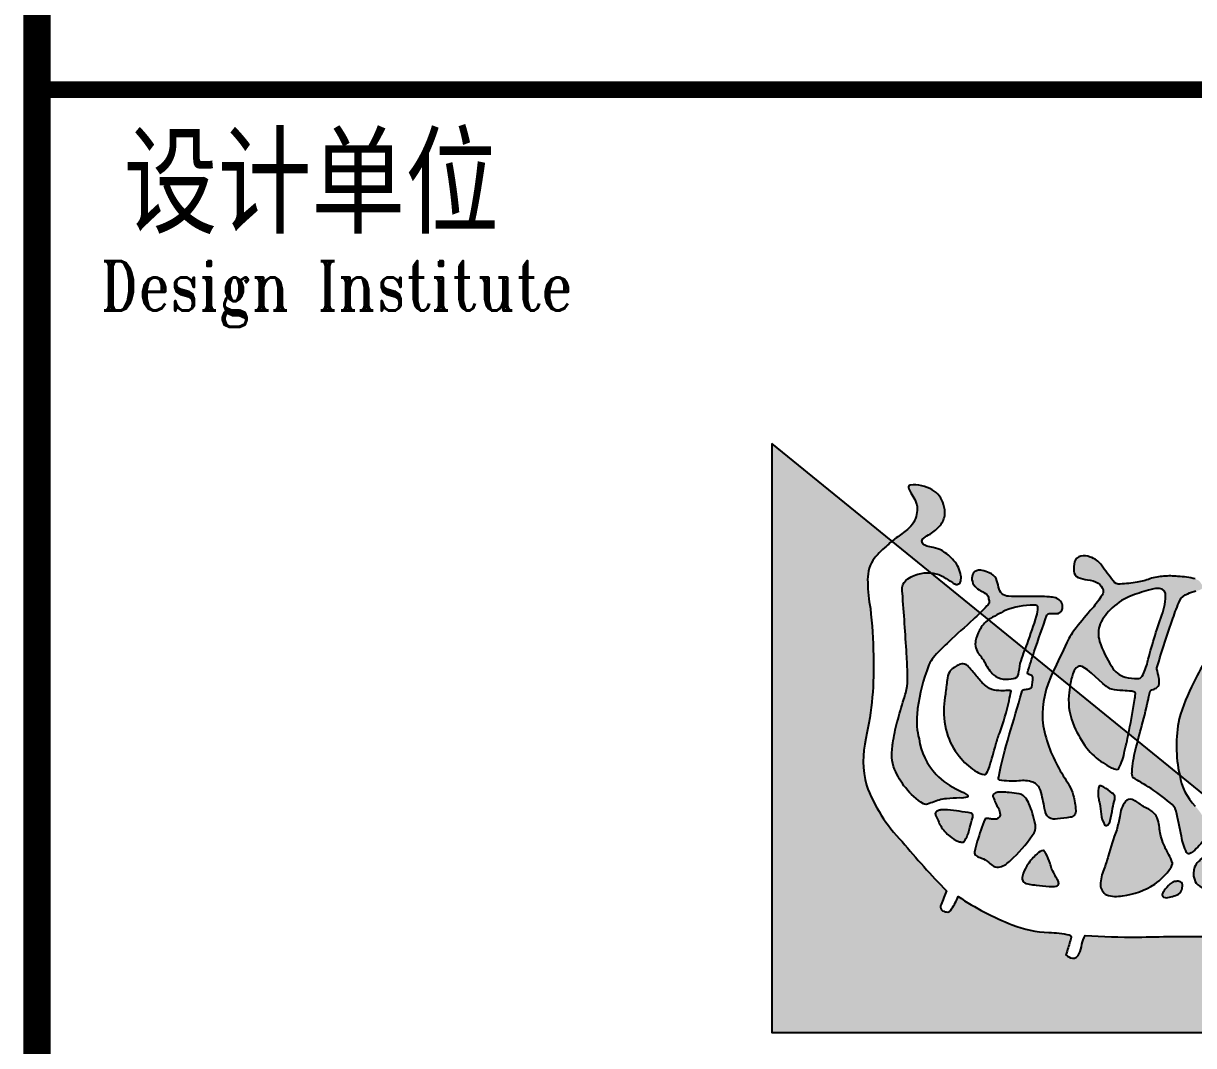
# Model space of a CAD drawing. Extents: x -12047294 to -5625356, y -1456591 to -622873.
# Drawn here: x -5660968 to -5654568, y -716322 to -710731 of the extents above; entities that cross this region are included whole.
import ezdxf
from ezdxf.enums import TextEntityAlignment as Align

# ---------------------------------------------------------------- set-up
doc = ezdxf.new("R2010")
doc.units = 0
doc.header["$LTSCALE"] = 10
doc.header["$MEASUREMENT"] = 0
doc.layers.add('图框', color=7, linetype='Continuous')
doc.styles.add('TKZ1_tjhts.shx', font='tjromant.shx', dxfattribs={"bigfont": 'tjhts.shx'})
doc.styles.add('TKZ2_tjkts.shx', font='tjromant.shx', dxfattribs={"bigfont": 'tjkts.shx'})

# ---------------------------------------------------------------- blocks, each defined once
blk = doc.blocks.new('TJAD_TK_LOGO')
for points in [[(0.3088, 0.2387, -0.055111), (0.2978, 0.218, -0.399817), (0.2889, 0.2131, -0.15154), (0.2813, 0.2164, -0.301448), (0.2805, 0.2256, 0.010306), (0.2893, 0.248, -0.01851), (0.2158, 0.3296, -0.103184), (0.1567, 0.4231, -0.120959), (0.1559, 0.5005, 0.063512), (0.1683, 0.6375, 0.024265), (0.1633, 0.7157, -0.039016), (0.1589, 0.7586, -0.148803), (0.1672, 0.7952, -0.063522), (0.1899, 0.8185, -0.021561), (0.1991, 0.8269), (0, 0.9887), (0, 0.0136), (1.2, 0.0136), (0.9015, 0.2562, -0.02734), (0.8698, 0.2318, -0.056811), (0.8015, 0.1955, -0.043653), (0.7428, 0.1781, 0.070224), (0.7398, 0.1676, -0.155586), (0.7336, 0.1464, -0.268078), (0.7145, 0.1445, 0.046034), (0.7138, 0.1514, -0.10837), (0.7157, 0.158, 0.067272), (0.7193, 0.1723, 0.007869), (0.606, 0.1714, -0.018474), (0.519, 0.1742, 0.089356), (0.5135, 0.1595, -0.084297), (0.509, 0.1441, -0.378712), (0.4979, 0.1366, -0.129516), (0.4872, 0.1418, 0.010082), (0.4893, 0.1483, -0.06366), (0.4927, 0.1585, -0.047427), (0.496, 0.17, 0.412458), (0.4928, 0.175, 0.04646), (0.4591, 0.1791, -0.083304), (0.3984, 0.1918, -0.056916)], [(0.2775, 0.8514, 0.150805), (0.2864, 0.8696, 0.118181), (0.2844, 0.888, 0.061251), (0.2779, 0.9015, 0.110829), (0.2658, 0.9118, 0.065976), (0.2483, 0.9188, 0.129921), (0.2287, 0.9197, 0.40681), (0.2264, 0.9157, 0.07663), (0.2303, 0.907, -0.019502), (0.2369, 0.8958, -0.085799), (0.2406, 0.8843, -0.150999), (0.2351, 0.8585, -0.086307), (0.2248, 0.8465, -0.019332), (0.2062, 0.8326, 0.015742), (0.1991, 0.8269), (0.2636, 0.7745, -0.014783), (0.2672, 0.7742, -0.092021), (0.2852, 0.7675, -0.021612), (0.2992, 0.7583, 0.020501), (0.3016, 0.7569, -0.138406), (0.302, 0.7565, -0.004327), (0.3042, 0.7558, 0.041521), (0.3068, 0.7553, 0.017006), (0.3094, 0.7562, 0.175362), (0.3127, 0.7602, 0.115175), (0.3133, 0.7703, 0.133458), (0.3016, 0.7947, 0.090138), (0.282, 0.8113, 0.068529), (0.2674, 0.8165, -0.013934), (0.2566, 0.8189, -0.201719), (0.2496, 0.8239, -0.378426), (0.2504, 0.8307, -0.084166), (0.2598, 0.8373, 0.070184)], [(0.4736, 0.7314, 0.018572), (0.4732, 0.7314), (0.4732, 0.7318, 0.06936), (0.4703, 0.733, 0.047212), (0.46, 0.7347, 0.024282), (0.4431, 0.7352, -0.000753), (0.4115, 0.7353, -0.013374), (0.3921, 0.7358, -0.164458), (0.3817, 0.7396, -0.15617), (0.3755, 0.7508, 0.064833), (0.3714, 0.765, 0.17195), (0.3603, 0.7744, 0.077232), (0.3482, 0.7786, 0.099365), (0.3407, 0.7784, 0.128164), (0.3354, 0.7756, 0.199677), (0.3314, 0.766, 0.156287), (0.3348, 0.7545, 0.086381), (0.3434, 0.7463, 0.029794), (0.3514, 0.742, -0.218512), (0.3587, 0.7337, -0.050196), (0.3602, 0.726, -0.223734), (0.3564, 0.7197, -0.013892), (0.3452, 0.7082), (0.3589, 0.6971, -0.00619), (0.3868, 0.7123, -0.093205), (0.4339, 0.7212, -0.103421), (0.4394, 0.72, -0.384925), (0.4409, 0.717, -0.045853), (0.4384, 0.7029, -0.014561), (0.4233, 0.6576, 0.006316), (0.4195, 0.6478), (0.4323, 0.6374, -0.003465), (0.4348, 0.6445, -0.002724), (0.4557, 0.7043, -0.338072), (0.4611, 0.707, 0.005218), (0.4734, 0.7074, 0.309415), (0.4756, 0.7082, 0.132077), (0.4786, 0.7099, 0.147744), (0.4814, 0.7154, 0.135646), (0.4808, 0.7231, 0.18433)], [(0.2636, 0.7745, 0.064867), (0.2476, 0.7736, 0.116531), (0.2256, 0.7646, 0.208218), (0.2161, 0.7503, 0.02194), (0.2164, 0.7413, -0.003556), (0.2234, 0.6402, -0.008585), (0.2249, 0.6059, -0.036626), (0.2244, 0.5869, -0.030322), (0.2188, 0.5654, 0.008639), (0.2079, 0.5277, 0.029199), (0.2005, 0.4927, 0.047639), (0.1991, 0.4689, 0.083135), (0.2032, 0.4501, 0.077424), (0.2218, 0.4185, 0.095524), (0.2514, 0.392, 0.133345), (0.2555, 0.391, 0.037671), (0.266, 0.3945, -0.074764), (0.2892, 0.4005, -0.017227), (0.3115, 0.4018, 0.103318), (0.3238, 0.4034, 0.529251), (0.3243, 0.406, 0.058891), (0.3103, 0.4144, -0.106556), (0.2722, 0.4408, -0.157893), (0.2439, 0.4997, -0.090292), (0.2406, 0.5406, -0.061166), (0.2567, 0.6121, -0.11155), (0.2702, 0.6374, -0.016825), (0.2934, 0.6606, -0.002917), (0.3335, 0.6973, 0.013927), (0.3452, 0.7082)]]:
    blk.add_hatch(color=256).paths.add_polyline_path(points)
h = blk.add_hatch(color=256)
h.paths.add_polyline_path([(0.9815, 0.6879, -0.266995), (0.9881, 0.6909, -0.078548), (0.9944, 0.6887, -0.061401), (1.0014, 0.6847, -0.140506), (1.0072, 0.6756, -0.075077), (1.01, 0.6533, -0.023792), (1.0084, 0.6201, 0.028581), (1.0066, 0.5847, 0.083513), (1.0086, 0.5717, 0.556873), (1.0142, 0.5709, 0.099876), (1.0276, 0.5963, 0.058859), (1.0349, 0.6333, 0.00868), (1.0364, 0.6602, -0.055868), (1.0453, 0.7097, 0.012909), (1.0489, 0.7191, 0.07627), (1.0482, 0.7339, 0.168287), (0.9831, 0.856, 0.045812), (0.8895, 0.9461, 0.082299), (0.8236, 0.9829, 0.045024), (0.8019, 0.9879, 0.184323), (0.7964, 0.9871, 0.401214), (0.7969, 0.9849, 0.073894), (0.8027, 0.9803, 0.009968), (0.8278, 0.9671, -0.045085), (0.8493, 0.9526, -0.042435), (0.8895, 0.9133, -0.014659), (0.9326, 0.8595, -0.075958), (0.9793, 0.7665, 0.183281), (0.9189, 0.7042, 0.093166), (0.9053, 0.5774, 0.002645), (0.9049, 0.5388), (0.9501, 0.5388, -0.021718), (0.9509, 0.5614, -0.060902), (0.9515, 0.5634, -0.750169), (0.9534, 0.5633, -0.062141), (0.956, 0.5585, -0.02804), (0.962, 0.5406, -0.001207), (0.9625, 0.5388), (0.9987, 0.5388), (0.9978, 0.5418), (0.9864, 0.5809, -0.042759), (0.9711, 0.6483, -0.166183), (0.9757, 0.68, -0.02967)])
h.paths.add_polyline_path([(0.9205, 0.7467, 0.337691), (0.9223, 0.7504, 0.234051), (0.9175, 0.7558, 0.085029), (0.898, 0.762, 0.109404), (0.8666, 0.76, 0.027051), (0.8419, 0.7495, 0.096966), (0.8201, 0.7794, 0.147389), (0.7879, 0.798, 0.110178), (0.7649, 0.7978, 0.193659), (0.7543, 0.7891, 0.105864), (0.7507, 0.7813, 0.322715), (0.7561, 0.77, 0.090222), (0.7753, 0.7627, 0.021428), (0.79, 0.7597, -0.062248), (0.8018, 0.7563, -0.0489), (0.8136, 0.7497, 0.061445), (0.8276, 0.7426, 0.045204), (0.7732, 0.709, 0.105153), (0.7461, 0.6801, 0.017534), (0.699, 0.5933, 0.04727), (0.6765, 0.5388), (0.7311, 0.5388, -0.016538), (0.7329, 0.5457, -0.06987), (0.7549, 0.6147, -0.55525), (0.7623, 0.616, 0.087068), (0.7725, 0.608, 0.000587), (0.779, 0.6054, 0.051645), (0.7807, 0.6041, 0.002312), (0.7982, 0.5921, 0.1078), (0.8147, 0.5849, 0.06971), (0.8302, 0.5876, -0.002349), (0.8243, 0.554, -0.014725), (0.8217, 0.5388), (0.8389, 0.5388, -0.003665), (0.8417, 0.5498, -0.003176), (0.8503, 0.5842, -0.214328), (0.8554, 0.5888, 0.079005), (0.8638, 0.5943, 0.136284), (0.8689, 0.6041, 0.042038), (0.8698, 0.6101, 0.121208), (0.8685, 0.6149, 0.033156), (0.8637, 0.6221, -0.089896), (0.8614, 0.627, -0.153361), (0.8622, 0.6323, -0.00558), (0.8761, 0.6782, -0.02004), (0.8922, 0.7241, -0.10938), (0.8997, 0.7368, 0.024126), (0.911, 0.7409, 0.094696)])
h.paths.add_polyline_path([(0.8709, 0.7365, -0.143663), (0.8674, 0.7141, 0.018808), (0.8493, 0.6538, -0.117601), (0.8367, 0.6124, -0.229986), (0.8191, 0.6095, -0.2857), (0.7904, 0.6393, -0.267121), (0.8025, 0.6968, -0.053371), (0.8316, 0.7238, -0.07094), (0.8606, 0.7426, -0.49062)], flags=16)
h = blk.add_hatch(color=256)
h.paths.add_polyline_path([(0.7123, 0.7547, 0.083086), (0.7078, 0.7611, 0.127732), (0.7011, 0.7644, 0.060999), (0.6727, 0.7685, 0.050289), (0.6488, 0.769, 0.061315), (0.6263, 0.7647, -0.058239), (0.6053, 0.759, -0.023274), (0.5769, 0.7559, -0.318074), (0.5654, 0.7615, -0.012807), (0.5459, 0.787, 0.176594), (0.5273, 0.8007, 0.141446), (0.5118, 0.8023, 0.254042), (0.5015, 0.7926, 0.094349), (0.5002, 0.7774, 0.272202), (0.5073, 0.7669, 0.06938), (0.523, 0.7632, -0.099001), (0.5405, 0.7575, -0.173209), (0.5486, 0.7467, -0.244282), (0.547, 0.7377, -0.042049), (0.5309, 0.7159, 0.019533), (0.5043, 0.6835, 0.074328), (0.4889, 0.6592, -0.003717), (0.4656, 0.6104), (0.4938, 0.5874, -0.03259), (0.4985, 0.6073, -0.114709), (0.5043, 0.6174), (0.5072, 0.6195), (0.5091, 0.6202), (0.5118, 0.6201), (0.5142, 0.6193), (0.5231, 0.6138), (0.5294, 0.6085), (0.5482, 0.5915), (0.5545, 0.5865), (0.5549, 0.5865, 0.137325), (0.5628, 0.5817, 0.052206), (0.5812, 0.5795, -0.039081), (0.5963, 0.5784, -0.061234), (0.5998, 0.5775, -0.389955), (0.6022, 0.5741, -0.015439), (0.6014, 0.5665, -0.009793), (0.5919, 0.5135, -0.001555), (0.5909, 0.5086), (0.6061, 0.4962, -0.005675), (0.6129, 0.5218, 0.021764), (0.6244, 0.5699, -0.037231), (0.6265, 0.5785, -0.166808), (0.6296, 0.5808, 0.014415), (0.6366, 0.5837, 0.232872), (0.6415, 0.5909, 0.087887), (0.641, 0.6009, 0.002273), (0.6378, 0.6149, -0.178357), (0.6381, 0.6188, -0.001216), (0.6509, 0.6596, -0.011476), (0.6643, 0.6991, -0.017032), (0.6756, 0.7288, -0.192629), (0.6888, 0.7399, -0.05264), (0.7021, 0.7447, 0.121865), (0.7115, 0.7475, 0.384919)])
h.paths.add_polyline_path([(0.5967, 0.7372, -0.021509), (0.6281, 0.7468, -0.053885), (0.6378, 0.7487, -0.363115), (0.652, 0.7407, -0.093078), (0.646, 0.7046, 0.023125), (0.6222, 0.6265, -0.067346), (0.6135, 0.6034, -0.278742), (0.6057, 0.5995, -0.067064), (0.5855, 0.6021, -0.223721), (0.5632, 0.6194, -0.070697), (0.543, 0.6609, -0.171192), (0.5437, 0.69, -0.090372), (0.5638, 0.7166, -0.097027)], flags=16)
h = blk.add_hatch(color=256)
h.paths.add_polyline_path([(0.4195, 0.6478), (0.3589, 0.6971, 0.122439), (0.3441, 0.6794, 0.077208), (0.3376, 0.6622, 0.221374), (0.3431, 0.6401, -0.044103), (0.3534, 0.6251, 0.092474), (0.3673, 0.6059, 0.149827), (0.383, 0.5987, 0.078107), (0.4006, 0.5996, 0.300992), (0.4085, 0.6066, 0.003448), (0.4116, 0.6244, -0.014936)])
h.paths.add_polyline_path([(0.4481, 0.5312, -0.118411), (0.4656, 0.6104), (0.4323, 0.6374, 0.013731), (0.4236, 0.6091, 0.354128), (0.4255, 0.6066, 0.149403), (0.4255, 0.6062, -0.033756), (0.429, 0.6051, -0.301225), (0.4322, 0.6016, -0.067966), (0.4306, 0.5853, -0.155357), (0.4255, 0.5826, -0.0383), (0.4175, 0.5813, 0.394404), (0.4141, 0.5771, -0.002997), (0.3933, 0.5061, 0.027314), (0.3759, 0.4366, 0.262389), (0.3769, 0.4312, 0.054171), (0.4093, 0.4301, -0.120269), (0.4322, 0.4278, -0.238212), (0.445, 0.4145, -0.030328), (0.4518, 0.3843, 0.177342), (0.4589, 0.3692, 0.189169), (0.4732, 0.3674, 0.024901), (0.4941, 0.3699, 0.43233), (0.5035, 0.3812, 0.054023), (0.4992, 0.4064, 0.072563), (0.4928, 0.4227, -0.024272), (0.4732, 0.4551, -0.09052)])
h.paths.add_polyline_path([(0.5909, 0.5086), (0.4938, 0.5874, 0.02545), (0.492, 0.5716, 0.128799), (0.5009, 0.5201, 0.044216), (0.5216, 0.4843, 0.076323), (0.548, 0.4604, 0.034366), (0.5624, 0.4519, 0.076032), (0.5722, 0.4489, 0.341488), (0.575, 0.4509, 0.069217), (0.5844, 0.4795, 0.009229)])
h.paths.add_polyline_path([(0.6061, 0.4962, 0.003269), (0.6024, 0.4814, 0.051211), (0.5967, 0.4451, 0.204101), (0.5987, 0.435, -0.011598), (0.6232, 0.4203, -0.044991), (0.6598, 0.3936, -0.200983), (0.6695, 0.3801, -0.006426), (0.6785, 0.3385, 0.079721), (0.6871, 0.3112, 0.326464), (0.6907, 0.3094, 0.087838), (0.6948, 0.3111, 0.087656), (0.7146, 0.3317, 0.286319), (0.7196, 0.3603, 0.076349), (0.7011, 0.3885, -0.160397), (0.6755, 0.4398), (0.6755, 0.4398)])
h.paths.add_polyline_path([(0.8517, 0.2966), (0.7903, 0.3465, 0.007087), (0.7769, 0.3013, 0.070922), (0.7741, 0.2754, 0.248353), (0.779, 0.265, 0.199635), (0.7954, 0.2684, -0.006886), (0.8134, 0.2746, 0.05678), (0.8467, 0.293, 0.006803)])
h = blk.add_hatch(color=256)
h.paths.add_polyline_path([(0.393, 0.5629, -0.011586), (0.3965, 0.5787, 0.253288), (0.3961, 0.5791, 0.095247), (0.3878, 0.5795, -0.0106), (0.3763, 0.5795, -0.133876), (0.3608, 0.5833, -0.082431), (0.3451, 0.5964, -0.01622), (0.3317, 0.6124, 0.042319), (0.324, 0.621, 0.140851), (0.3172, 0.6238, 0.145933), (0.3085, 0.6218, 0.038492), (0.302, 0.6178), (0.3016, 0.6178, 0.000616), (0.3, 0.6162, 0.032553), (0.2979, 0.6148, 0.095329), (0.2942, 0.6103, 0.096767), (0.2905, 0.5971, -0.001525), (0.2876, 0.5737, 0.034244), (0.285, 0.5522, 0.085899), (0.2916, 0.5041, 0.097395), (0.3137, 0.4669, 0.083463), (0.3395, 0.445, 0.098864), (0.3517, 0.4407, 0.30663), (0.3559, 0.443, 0.075685), (0.3606, 0.4535, 0.009946), (0.371, 0.4905, -0.023424), (0.3776, 0.5099, 0.034776)])
h.paths.add_polyline_path([(0.3331, 0.3723, 0.321528), (0.3303, 0.3767, 0.021484), (0.2909, 0.382, 0.022843), (0.2815, 0.3822, 0.102534), (0.2763, 0.381, 0.130045), (0.2718, 0.3783, 0.267367), (0.2712, 0.3737, -0.005872), (0.2757, 0.3643, 0.058515), (0.2798, 0.3554, 0.081344), (0.2949, 0.3383, 0.099387), (0.3095, 0.3298, 0.035917), (0.3152, 0.3284, 0.245908), (0.3185, 0.3297, 0.105203), (0.327, 0.3486, -0.034055), (0.3316, 0.3653, 0.056891)])
h.paths.add_polyline_path([(0.4315, 0.3396, 0.245812), (0.436, 0.3593, 0.065072), (0.4255, 0.3925, 0.134826), (0.4253, 0.3934, -0.114996), (0.4251, 0.3945, 0.061748), (0.4182, 0.4045, 0.16919), (0.4099, 0.4088, 0.009694), (0.3932, 0.4108, 0.017654), (0.3823, 0.4116, 0.044621), (0.3745, 0.4112, 0.15913), (0.3675, 0.4082, 0.263058), (0.3666, 0.4036, 0.037983), (0.3754, 0.3845, -0.091013), (0.3784, 0.3745, -0.183458), (0.3763, 0.3696, -0.186991), (0.3705, 0.3666, -0.076588), (0.3638, 0.3668, 0.012233), (0.357, 0.368, 0.175338), (0.3532, 0.367, 0.023216), (0.3404, 0.3302, 0.04069), (0.3358, 0.3123, 0.28537), (0.3389, 0.3059, 0.048651), (0.3472, 0.3023, -0.083296), (0.3595, 0.2951, 0.044689), (0.3674, 0.2887, 0.196761), (0.3781, 0.2876, 0.127879), (0.3954, 0.2982, 0.050671)])
h.paths.add_polyline_path([(0.4633, 0.2851, 0.013244), (0.4608, 0.2933, 0.042352), (0.4538, 0.3106, 0.086452), (0.451, 0.3142, 0.181931), (0.4475, 0.3144, 0.105167), (0.437, 0.3071, 0.063777), (0.4225, 0.2892, 0.079039), (0.415, 0.2726, 0.295118), (0.4173, 0.2626, 0.12746), (0.4262, 0.259, 0.051219), (0.4378, 0.2577, -0.006938), (0.4592, 0.2552, 0.101871), (0.4716, 0.2561, 0.282022), (0.4753, 0.2604, 0.127329), (0.4734, 0.2662), (0.4732, 0.2662, -0.004335)])
h.paths.add_polyline_path([(0.6577, 0.3076, -0.058552), (0.6453, 0.3355, -0.043685), (0.6412, 0.3591, 0.088622), (0.6365, 0.3722, 0.151789), (0.6215, 0.3846, -0.046532), (0.6062, 0.3942, 0.04555), (0.5995, 0.3981, 0.043142), (0.5967, 0.3991), (0.5966, 0.3994, 0.251715), (0.5858, 0.3963, 0.137334), (0.5764, 0.371, -0.022108), (0.5712, 0.349, 0.025269), (0.5573, 0.3052, -0.028381), (0.5499, 0.2836, 0.095667), (0.5444, 0.258, 0.266705), (0.5545, 0.2414, 0.133638), (0.5811, 0.2399, 0.117773), (0.6341, 0.259, 0.081266), (0.6603, 0.2854, 0.080524), (0.6632, 0.2917), (0.6632, 0.292), (0.6636, 0.2924), (0.6636, 0.2952), (0.6632, 0.2952, 0.059624)])
h.paths.add_polyline_path([(0.5675, 0.4064, 0.121011), (0.5636, 0.4099, 0.051248), (0.5498, 0.4198, 0.077555), (0.5447, 0.4219, 0.238499), (0.5422, 0.4212, 0.167798), (0.5412, 0.4181, 0.09655), (0.5414, 0.3999, -0.014406), (0.5433, 0.3923, -0.00033), (0.5454, 0.375, 0.1059), (0.5513, 0.3573, 0.313865), (0.5557, 0.3565, 0.231713), (0.5604, 0.3643, 0.026659), (0.5643, 0.3846, -0.007425), (0.5681, 0.3998, 0.16995)])
h.paths.add_polyline_path([(0.6788, 0.2495, 0.082015), (0.6802, 0.2581, 0.360369), (0.6746, 0.2636, 0.094324), (0.6683, 0.2635, 0.109868), (0.6658, 0.2629, -0.017853), (0.6636, 0.2619), (0.6632, 0.2619, 0.095638), (0.6515, 0.2506, 0.069381), (0.6467, 0.2423, 0.391778), (0.6489, 0.2376, 0.16265), (0.6584, 0.2374, 0.029698), (0.6632, 0.2387), (0.6636, 0.2387, 0.027865), (0.6738, 0.2427, 0.232972)])
h.paths.add_polyline_path([(0.7651, 0.3086, -0.00792), (0.7663, 0.3122, -0.04061), (0.7673, 0.3161, 0.057732), (0.7686, 0.323, 0.231089), (0.7664, 0.3309, 0.223752), (0.7548, 0.3302, 0.032861), (0.7336, 0.3152, -0.012035), (0.7156, 0.3033, 0.160241), (0.7001, 0.2874, 0.160304), (0.6998, 0.2673, 0.221951), (0.7087, 0.2557, 0.080228), (0.7255, 0.2484, 0.124433), (0.7414, 0.2473, 0.177577), (0.7482, 0.2548, 0.06059), (0.7578, 0.2826, -0.013372)])
h = blk.add_hatch(color=256)
h.paths.add_polyline_path([(0.9516, 0.4998, -0.00262), (0.9505, 0.5265, -0.01182), (0.9501, 0.5388), (0.9049, 0.5388, 0.006126), (0.9053, 0.4493, 0.002492), (0.906, 0.4122, 0.048247), (0.8873, 0.4597, 0.065909), (0.8831, 0.4654, 0.224936), (0.8775, 0.467, 0.038284), (0.8638, 0.4659, -0.06616), (0.83, 0.4648, -0.485088), (0.8272, 0.4672, -0.101913), (0.8282, 0.4872, -0.016956), (0.8389, 0.5388), (0.8217, 0.5388, -0.017973), (0.8174, 0.5204, -0.010562), (0.8098, 0.4759, -0.208845), (0.8025, 0.4605, -0.11949), (0.791, 0.4574, -0.131776), (0.7484, 0.4648, -0.127624), (0.7317, 0.4882, -0.118385), (0.7311, 0.5388), (0.6765, 0.5388, 0.005191), (0.6747, 0.5326, 0.105733), (0.6755, 0.4398), (0.7181, 0.4052), (0.7448, 0.4052, -0.078177), (0.7468, 0.4144, -0.129583), (0.7582, 0.4264, -0.224047), (0.779, 0.4292, -0.071036), (0.7797, 0.4292, 0.101063), (0.781, 0.4285, -0.019588), (0.7826, 0.4281, -0.023828), (0.7843, 0.4274, -0.322257), (0.7901, 0.4162, -0.013384), (0.7884, 0.4052), (0.8042, 0.4052, -0.014271), (0.8075, 0.414, -0.194353), (0.8209, 0.4295, -0.094044), (0.855, 0.4388, -0.035175), (0.8707, 0.4396, -0.177154), (0.8802, 0.4322, -0.054292), (0.8934, 0.4052), (0.9481, 0.4052, 0.016129), (0.9506, 0.4167, 0.043741), (0.9529, 0.4602, 0.012835)])
h.paths.add_polyline_path([(1.0212, 0.4578), (1.011, 0.5001), (0.9987, 0.5388), (0.9625, 0.5388, -0.013434), (0.9677, 0.518, -0.01242), (0.9716, 0.4981, -0.017255), (0.9742, 0.4791, -0.024091), (0.974, 0.4334, -0.03797), (0.9709, 0.4052), (1.0122, 0.4052, 0.01383), (1.0187, 0.4273, 0.116879)])
h.paths.add_polyline_path([(0.9667, 0.319, 0.068823), (0.9925, 0.3556, 0.031999), (1.0122, 0.4052), (0.9709, 0.4052, -0.002893), (0.9705, 0.403, -0.072675), (0.9603, 0.3746, -0.038888), (0.9477, 0.3552, -0.02059), (0.9288, 0.3321, -0.114728), (0.9232, 0.3261, -0.052839), (0.9136, 0.3198), (0.911, 0.3189), (0.9088, 0.319), (0.9087, 0.322), (0.9144, 0.3343), (0.9184, 0.3407), (0.9328, 0.3631), (0.9415, 0.3829), (0.9415, 0.384, 0.030329), (0.9481, 0.4052), (0.8934, 0.4052, -0.019139), (0.8966, 0.395, -0.131139), (0.901, 0.3705, -0.068706), (0.8883, 0.3366, -0.106182), (0.8705, 0.3122, -0.027075), (0.8517, 0.2966), (0.9015, 0.2562, 0.015633), (0.9183, 0.2717, -0.009266)])
blk.add_lwpolyline([(0, 0.9887), (0, 0.0136), (1.2, 0.0136)], close=True)
for points in [[(0.7461, 0.6801, 0.017534), (0.699, 0.5933, 0.052474), (0.6747, 0.5326, 0.105733), (0.6755, 0.4398, 0.160397), (0.7011, 0.3885, -0.076349)], [(0.7146, 0.3317, -0.087656), (0.6948, 0.3111, -0.08033), (0.6911, 0.3095, -0.368951), (0.687, 0.3114, -0.079318), (0.6785, 0.3385, 0.006426), (0.6695, 0.3801, 0.200983), (0.6598, 0.3936, 0.044991), (0.6232, 0.4203, 0.011598), (0.5987, 0.435, -0.204101), (0.5967, 0.4451, -0.051211), (0.6024, 0.4814, -0.008944), (0.6129, 0.5218, 0.021764), (0.6244, 0.5699, -0.037231), (0.6265, 0.5785, -0.166808), (0.6296, 0.5808, 0.014415), (0.6366, 0.5837, 0.232872), (0.6415, 0.5909, 0.087887), (0.641, 0.6009, 0.002324), (0.6377, 0.6152, -0.163549), (0.6381, 0.6188, -0.001216), (0.6509, 0.6596, -0.011476), (0.6643, 0.6991, -0.017032), (0.6756, 0.7288, -0.192629), (0.6888, 0.7399, -0.05264), (0.7021, 0.7447, 0.121865)], [(0.7011, 0.7644, 0.060999), (0.6727, 0.7685, 0.050289), (0.6488, 0.769, 0.061315), (0.6263, 0.7647, -0.058239), (0.6053, 0.759, -0.023274), (0.5769, 0.7559, -0.318074), (0.5654, 0.7615, -0.012807), (0.5459, 0.787, 0.176594), (0.5273, 0.8007, 0.141446), (0.5118, 0.8023, 0.254042), (0.5015, 0.7926, 0.094349), (0.5002, 0.7774, 0.272202), (0.5073, 0.7669, 0.06938), (0.523, 0.7632, -0.099001), (0.5405, 0.7575, -0.176084), (0.5487, 0.7465, -0.238335), (0.547, 0.7377, -0.042049), (0.5309, 0.7159, 0.019533), (0.5043, 0.6835, 0.074328), (0.4889, 0.6592, -0.003717), (0.4656, 0.6104, 0.118412), (0.4481, 0.5312, 0.09052), (0.4732, 0.4551, 0.024272), (0.4928, 0.4227, -0.072563), (0.4992, 0.4064, -0.054023), (0.5035, 0.3812, -0.43233), (0.4941, 0.3699, -0.024901), (0.4732, 0.3674, -0.189169), (0.4589, 0.3692, -0.177342), (0.4518, 0.3843, 0.030328), (0.445, 0.4145, 0.238212), (0.4322, 0.4278, 0.120269), (0.4093, 0.4301, -0.054171), (0.3769, 0.4312, -0.262389), (0.3759, 0.4366, -0.027314), (0.3933, 0.5061, 0.002997), (0.4141, 0.5771, -0.42145), (0.4179, 0.5814, 0.036527), (0.4255, 0.5826, 0.155357), (0.4306, 0.5853, 0.067966), (0.4322, 0.6016, 0.301225), (0.429, 0.6051, 0.033756), (0.4255, 0.6062, -0.149403), (0.4255, 0.6066, -0.354128), (0.4236, 0.6091, -0.017197), (0.4348, 0.6445, -0.010154), (0.4348, 0.6445, -0.002724), (0.4557, 0.7043, -0.338072), (0.4611, 0.707, 0.005218), (0.4734, 0.7074, 0.309415), (0.4756, 0.7082, 0.132077), (0.4786, 0.7099, 0.147744), (0.4814, 0.7154, 0.135646), (0.4808, 0.7231, 0.18433), (0.4736, 0.7314, 0.018572), (0.4732, 0.7314), (0.4732, 0.7318, 0.071117), (0.4702, 0.733, 0.046841), (0.46, 0.7347, 0.024282), (0.4431, 0.7352, -0.000753), (0.4115, 0.7353, -0.013374), (0.3921, 0.7358, -0.164458), (0.3817, 0.7396, -0.15617), (0.3755, 0.7508, 0.064833), (0.3714, 0.765, 0.17195), (0.3603, 0.7744, 0.077232), (0.3482, 0.7786, 0.099365), (0.3407, 0.7784, 0.128164), (0.3354, 0.7756, 0.199677), (0.3314, 0.766, 0.156287), (0.3348, 0.7545, 0.086381), (0.3434, 0.7463, 0.029794), (0.3514, 0.742, -0.218512), (0.3587, 0.7337, -0.050196), (0.3602, 0.726, -0.223734), (0.3564, 0.7197, -0.027824), (0.3335, 0.6973, 0.002917), (0.2934, 0.6606, 0.016825), (0.2702, 0.6374, 0.11155), (0.2567, 0.6121, 0.061166), (0.2406, 0.5406, 0.090292), (0.2439, 0.4997, 0.157893), (0.2722, 0.4408, 0.106556), (0.3103, 0.4144, -0.057352), (0.324, 0.4062, -0.620281), (0.3238, 0.4034, -0.103318), (0.3115, 0.4018, 0.017227), (0.2892, 0.4005, 0.074764), (0.266, 0.3945, -0.037671), (0.2555, 0.391, -0.146442), (0.2511, 0.3922, -0.094541), (0.2218, 0.4185, -0.075684), (0.2035, 0.4493, -0.086697), (0.1991, 0.4689, -0.047639), (0.2005, 0.4927, -0.029199), (0.2079, 0.5277, -0.008639), (0.2188, 0.5654, 0.030322), (0.2244, 0.5869, 0.036626), (0.2249, 0.6059, 0.008585), (0.2234, 0.6402, 0.003541), (0.2164, 0.7409, -0.022961), (0.2161, 0.7503, -0.208218), (0.2256, 0.7646, -0.116531), (0.2476, 0.7736, -0.079727), (0.2672, 0.7742, -0.092021), (0.2852, 0.7675, -0.021612), (0.2992, 0.7583, 0.020501), (0.3016, 0.7569, -0.138406), (0.302, 0.7565, -0.004327), (0.3042, 0.7558, 0.041521), (0.3068, 0.7553, 0.017006), (0.3094, 0.7562, 0.218913), (0.313, 0.7614, 0.100805), (0.3133, 0.7703, 0.133458), (0.3016, 0.7947, 0.090138), (0.282, 0.8113, 0.068529), (0.2674, 0.8165, -0.013934), (0.2566, 0.8189, -0.201719), (0.2496, 0.8239, -0.33618), (0.2499, 0.8301, -0.089843), (0.2598, 0.8373, 0.067656), (0.2769, 0.8508, 0.15691), (0.2864, 0.8696, 0.118181), (0.2844, 0.888, 0.061251), (0.2779, 0.9015, 0.110829), (0.2658, 0.9118, 0.065976), (0.2483, 0.9188, 0.126476), (0.2292, 0.9198, 0.453262), (0.2264, 0.9157, 0.07663), (0.2303, 0.907, -0.019502), (0.2369, 0.8958, -0.085799), (0.2406, 0.8843, -0.150999), (0.2351, 0.8585, -0.086307), (0.2248, 0.8465, -0.019332), (0.2062, 0.8326, 0.037315), (0.1899, 0.8185, 0.063522), (0.1672, 0.7952, 0.148803), (0.1589, 0.7586, 0.039016), (0.1633, 0.7157, -0.024265), (0.1683, 0.6375, -0.063512), (0.1559, 0.5005, 0.120959), (0.1567, 0.4231, 0.103184), (0.2158, 0.3296, 0.01851), (0.2893, 0.248, -0.010306), (0.2805, 0.2256, 0.301448), (0.2813, 0.2164, 0.15154), (0.2889, 0.2131, 0.399817), (0.2978, 0.218, 0.055111), (0.3088, 0.2387, 0.056916), (0.3984, 0.1918, 0.083304), (0.4591, 0.1791, -0.046418), (0.4928, 0.175, -0.509372), (0.4955, 0.1688, 0.042269), (0.4927, 0.1585, 0.06366), (0.4893, 0.1483, -0.010082), (0.4872, 0.1418, 0.129516), (0.4979, 0.1366, 0.378712), (0.509, 0.1441, 0.084297), (0.5135, 0.1595, -0.089356), (0.519, 0.1742, 0.018474), (0.606, 0.1714, -0.007869), (0.7193, 0.1723, -0.067272)], [(0.6281, 0.7468, 0.021509), (0.5967, 0.7372, 0.097027), (0.5638, 0.7166, 0.090372), (0.5437, 0.69, 0.169889), (0.5429, 0.6611, 0.071038), (0.5632, 0.6194, 0.223721), (0.5855, 0.6021, 0.067064), (0.6057, 0.5995, 0.278742), (0.6135, 0.6034, 0.067346), (0.6222, 0.6265, -0.023125), (0.646, 0.7046, 0.093078), (0.652, 0.7407, 0.363115), (0.6378, 0.7487, 0.053885), (0.6281, 0.7468, 6.810958)], [(0.4339, 0.7212, 0.093231), (0.3868, 0.7123, 0.00619), (0.3589, 0.6971, 0.122439), (0.3441, 0.6794, 0.077208), (0.3376, 0.6622, 0.223971), (0.3433, 0.6399, -0.043458), (0.3534, 0.6251, 0.092474), (0.3673, 0.6059, 0.149827), (0.383, 0.5987, 0.078107), (0.4006, 0.5996, 0.300992), (0.4085, 0.6066, 0.003448), (0.4116, 0.6244, -0.021253), (0.4233, 0.6576, 0.014561), (0.4384, 0.7029, 0.045853), (0.4409, 0.717, 0.360509), (0.4396, 0.7199, 0.107188), (0.4339, 0.7212, -16745.559379)], [(0.3961, 0.5791, 0.094892), (0.3878, 0.5795, -0.0106), (0.3763, 0.5795, -0.133876), (0.3608, 0.5833, -0.082431), (0.3451, 0.5964, -0.01622), (0.3317, 0.6124, 0.042319), (0.324, 0.621, 0.140851), (0.3172, 0.6238, 0.145933), (0.3085, 0.6218, 0.038492), (0.302, 0.6178), (0.3016, 0.6178, 0.000616), (0.3, 0.6162, 0.031804), (0.298, 0.6148, 0.096292), (0.2942, 0.6103, 0.096767), (0.2905, 0.5971, -0.001525), (0.2876, 0.5737, 0.034244), (0.285, 0.5522, 0.085899), (0.2916, 0.5041, 0.097395), (0.3137, 0.4669, 0.083463), (0.3395, 0.445, 0.098864), (0.3517, 0.4407, 0.30663), (0.3559, 0.443, 0.075685), (0.3606, 0.4535, 0.009946), (0.371, 0.4905, -0.023424), (0.3776, 0.5099, 0.034776), (0.393, 0.5629, -0.011586), (0.3965, 0.5787, 0.266953), (0.3961, 0.5791, -9.367818)], [(0.5963, 0.5784, 0.039081), (0.5812, 0.5795, -0.052206), (0.5628, 0.5817, -0.137325), (0.5549, 0.5865), (0.5545, 0.5865), (0.5482, 0.5915), (0.5294, 0.6085), (0.5231, 0.6138), (0.5142, 0.6193), (0.5118, 0.6201), (0.5091, 0.6202), (0.5072, 0.6195), (0.5043, 0.6174, 0.11368), (0.4985, 0.6074, 0.058255), (0.492, 0.5716, 0.128799), (0.5009, 0.5201, 0.044216), (0.5216, 0.4843, 0.076323), (0.548, 0.4604, 0.034366), (0.5624, 0.4519, 0.072238), (0.5717, 0.449, 0.392565), (0.575, 0.4509, 0.069217), (0.5844, 0.4795, 0.010784), (0.5919, 0.5135, 0.009793), (0.6014, 0.5665, 0.015439), (0.6022, 0.5741, 0.389955), (0.5998, 0.5775, 0.061234), (0.5963, 0.5784, -16.613237)], [(0.3745, 0.4112, 0.15913), (0.3675, 0.4082, 0.288408), (0.3667, 0.4032, 0.037176), (0.3754, 0.3845, -0.091013), (0.3784, 0.3745, -0.183458), (0.3763, 0.3696, -0.186991), (0.3705, 0.3666, -0.073503), (0.3641, 0.3668, 0.012051), (0.3574, 0.3679, 0.191959), (0.3532, 0.367, 0.023216), (0.3404, 0.3302, 0.04069), (0.3358, 0.3123, 0.28537), (0.3389, 0.3059, 0.048651), (0.3472, 0.3023, -0.083296), (0.3595, 0.2951, 0.044689), (0.3674, 0.2887, 0.196761), (0.3781, 0.2876, 0.127879), (0.3954, 0.2982, 0.050671), (0.4315, 0.3396, 0.245812), (0.436, 0.3593, 0.065072), (0.4255, 0.3925, 0.14855), (0.4253, 0.3935, -0.105311), (0.4251, 0.3945, 0.061748), (0.4182, 0.4045, 0.172152), (0.4097, 0.4088, 0.009599), (0.3932, 0.4108, 0.017654), (0.3823, 0.4116, 0.044621), (0.3745, 0.4112, 14.039162)], [(0.5636, 0.4099, 0.051248), (0.5498, 0.4198, 0.074352), (0.545, 0.4219, 0.258738), (0.5422, 0.4212, 0.167798), (0.5412, 0.4181, 0.09655), (0.5414, 0.3999, -0.014406), (0.5433, 0.3923, -0.00033), (0.5454, 0.375, 0.1059), (0.5513, 0.3573, 0.313865), (0.5557, 0.3565, 0.231713), (0.5604, 0.3643, 0.026659), (0.5643, 0.3846, -0.007268), (0.568, 0.3995, 0.17843), (0.5675, 0.4064, 0.121011), (0.5636, 0.4099, -4.005973)], [(0.5995, 0.3981, 0.043142), (0.5967, 0.3991), (0.5966, 0.3994, 0.251715), (0.5858, 0.3963, 0.137334), (0.5764, 0.371, -0.022108), (0.5712, 0.349, 0.025269), (0.5573, 0.3052, -0.028381), (0.5499, 0.2836, 0.095667), (0.5444, 0.258, 0.266705), (0.5545, 0.2414, 0.133638), (0.5811, 0.2399, 0.117773), (0.6341, 0.259, 0.081266), (0.6603, 0.2854, 0.080524), (0.6632, 0.2917), (0.6632, 0.292), (0.6636, 0.2924), (0.6636, 0.2952), (0.6632, 0.2952, 0.059624), (0.6577, 0.3076, -0.058552), (0.6453, 0.3355, -0.043685), (0.6412, 0.3591, 0.088622), (0.6365, 0.3722, 0.151789), (0.6215, 0.3846, -0.046532), (0.6062, 0.3942, 0.04555), (0.5995, 0.3981, -0.637022)], [(0.3303, 0.3767, 0.021484), (0.2909, 0.382, 0.022843), (0.2815, 0.3822, 0.102534), (0.2763, 0.381, 0.130045), (0.2718, 0.3783, 0.297474), (0.2714, 0.3732, -0.00558), (0.2757, 0.3643, 0.058515), (0.2798, 0.3554, 0.081344), (0.2949, 0.3383, 0.099387), (0.3095, 0.3298, 0.035917), (0.3152, 0.3284, 0.291616), (0.3189, 0.3302, 0.101893), (0.327, 0.3486, -0.0334), (0.3315, 0.3649, 0.055709), (0.333, 0.3718, 0.351699), (0.3303, 0.3767, 0.192035)], [(0.7548, 0.3302, 0.032861), (0.7336, 0.3152, -0.012035), (0.7156, 0.3033, 0.160241), (0.7001, 0.2874, 0.160304), (0.6998, 0.2673, 0.221951), (0.7087, 0.2557, 0.080228), (0.7255, 0.2484, 0.124433), (0.7414, 0.2473, 0.177577), (0.7482, 0.2548, 0.06059), (0.7578, 0.2826, -0.013372), (0.7651, 0.3086, -0.00792), (0.7663, 0.3122, -0.04061), (0.7673, 0.3161, 0.057732), (0.7686, 0.323, 0.231089), (0.7664, 0.3309, 0.223752), (0.7548, 0.3302, 2.735032)], [(0.4475, 0.3144, 0.105167), (0.437, 0.3071, 0.063777), (0.4225, 0.2892, 0.079039), (0.415, 0.2726, 0.295118), (0.4173, 0.2626, 0.12746), (0.4262, 0.259, 0.051219), (0.4378, 0.2577, -0.006938), (0.4592, 0.2552, 0.096731), (0.471, 0.2559, 0.313514), (0.4753, 0.2604, 0.118262), (0.4736, 0.2658), (0.4736, 0.2661), (0.4732, 0.2662, -0.004335), (0.4633, 0.2851, 0.013244), (0.4608, 0.2933, 0.040921), (0.4541, 0.31, 0.09847), (0.451, 0.3142, 0.181931), (0.4475, 0.3144, 6.785247)], [(0.6632, 0.2619, 0.095638), (0.6515, 0.2506, 0.069381), (0.6467, 0.2423, 0.391778), (0.6489, 0.2376, 0.16265), (0.6584, 0.2374, 0.029698), (0.6632, 0.2387), (0.6636, 0.2387, 0.027865), (0.6738, 0.2427, 0.232972), (0.6788, 0.2495, 0.082015), (0.6802, 0.2581, 0.360369), (0.6746, 0.2636, 0.094324), (0.6683, 0.2635, 0.122116), (0.6655, 0.2628, -0.015671), (0.6636, 0.2619), (0.6632, 0.2619)]]:
    blk.add_lwpolyline(points, format="xyb")
blk = doc.blocks.new('2015建筑类图框_A0')
at = {"const_width": 1}
blk.add_lwpolyline([(1099, 831), (1099, 10)], dxfattribs=at)
at = {"layer": '图框', "const_width": 0.6}
blk.add_lwpolyline([(1099, 384), (1179, 384)], dxfattribs=at)
at = {"color": 1, "xscale": 22.02171320475963, "yscale": 22.02171320475963, "zscale": 22.02171320475963}
blk.add_blockref('TJAD_TK_LOGO', (1125.787, 349.326), dxfattribs=at)
at = {"style": 'TKZ2_tjkts.shx'}
blk.add_text('设计单位', height=3.6, dxfattribs=at).set_placement((1109, 380.548), align=Align.MIDDLE_CENTER)
at = {"style": 'TKZ2_tjkts.shx', "width": 0.8}
blk.add_text('Design Institute', height=1.8, dxfattribs=at).set_placement((1109.932, 376.848), align=Align.MIDDLE_CENTER)
at = {"style": 'TKZ1_tjhts.shx', "flags": 1}
for tag, p in [('CLIENT', (1139, 392.878)), ('PROJETNAME', (1139, 295.717)), ('SHEETTITLE', (1139, 138.306))]:
    blk.add_attdef(tag, text='', height=5, dxfattribs=at).set_placement(p, align=Align.MIDDLE_CENTER)
at = {"style": 'TKZ1_tjhts.shx'}
for tag, height, p in [('SUB-PROJECT', 3.6, (1149, 282)), ('SPRONO', 3, (1168.853, 271.464)), ('DISLIN', 3.6, (1129.114, 125.017)), ('STAGE', 3.6, (1168.846, 124.591)), ('REV', 3, (1168.421, 115.091)), ('SHENO', 3, (1128.972, 114.099))]:
    blk.add_attdef(tag, text='', height=height, dxfattribs=at).set_placement(p, align=Align.MIDDLE_CENTER)
at = {"style": 'TKZ1_tjhts.shx', "width": 0.6}
blk.add_attdef('PRONO', text='', height=3, dxfattribs=at).set_placement((1129.12, 271.771), align=Align.MIDDLE_CENTER)
blk = doc.blocks.new('*U174')
at = {"layer": '图框'}
blk.add_blockref('2015建筑类图框_A0', (0, 0), dxfattribs=at)

msp = doc.modelspace()

# ---------------------------------------------------------------- block references
at = {"layer": '图框', "xscale": 150, "yscale": 150, "zscale": 150}
msp.add_blockref('*U174', (-5825743.3, -768693.7, -200), dxfattribs=at)

doc.saveas('drawing.dxf')
